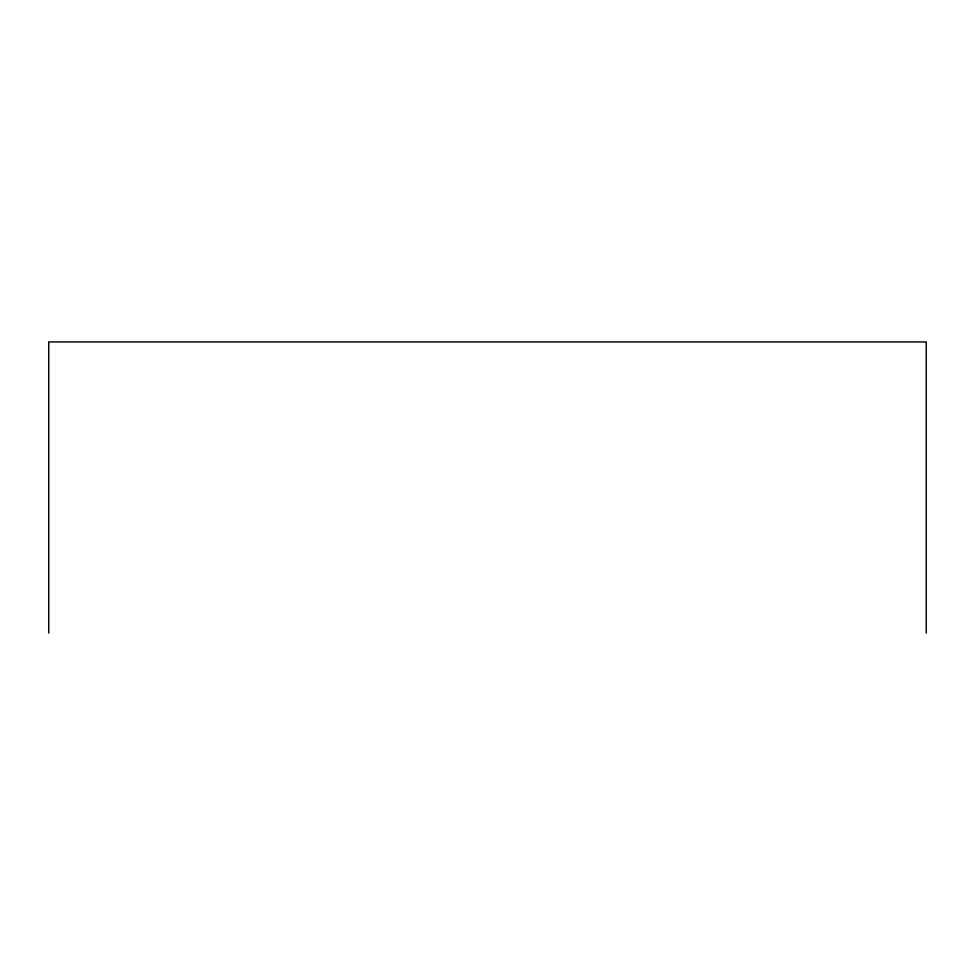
<?xml version="1.0" encoding="UTF-8"?>
<svg xmlns="http://www.w3.org/2000/svg" width="975" height="975" viewBox="0 0 975 975"><rect width="100%" height="100%" fill="white"/><g stroke="black" fill="none" stroke-linecap="round" stroke-linejoin="round"><path stroke-width="1.46" d="M926.25 633.068L926.25 341.933L48.75 341.933L48.75 633.068"/></g></svg>
